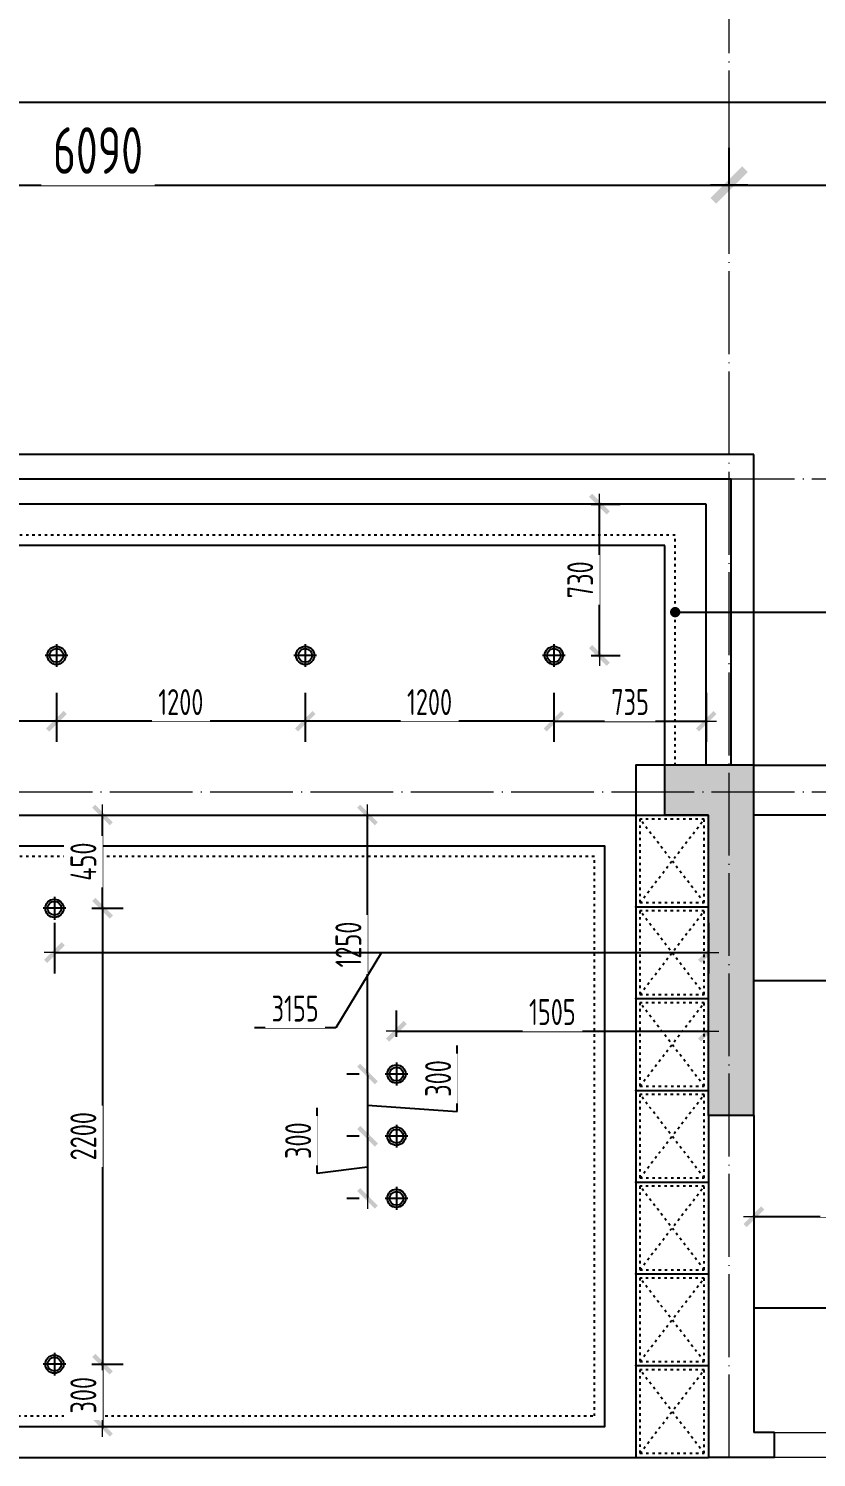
# Model space of a CAD drawing. Header units: inches. Extents: x -50945 to 250244, y -404780 to 18493.
# Drawn here: x 170987 to 174789, y -325130 to -318235 of the extents above; entities that cross this region are included whole.
import ezdxf

# ---------------------------------------------------------------- set-up
doc = ezdxf.new("R2010")
doc.units = ezdxf.units.IN
doc.header["$MEASUREMENT"] = 0
doc.linetypes.add('ACAD_ISO03W100', pattern=[30, 12, -18])
doc.linetypes.add('DOTE', pattern=[2.42, 2, -0.2, 0.02, -0.2])
for name, color, linetype in [('D-ARCHI', 250, 'Continuous'), ('EVH 立面填充', 8, 'Continuous'), ('IBS-003-建筑窗框', 3, 'Continuous'), ('IBS-182-原建筑非承重墙', 150, 'Continuous'), ('IBS-200-原建筑承重墙柱', 200, 'Continuous'), ('IBS-63-原建筑窗', 63, 'Continuous'), ('IDS-040-固定高家具', 40, 'Continuous'), ('IRC-2-天花灯具', 2, 'Continuous'), ('IRC-30-天花轮廓线', 30, 'Continuous'), ('外标注', 50, 'Continuous')]:
    doc.layers.add(name, color=color, linetype=linetype)
doc.layers.add('天棚材质标注', color=2, linetype='Continuous', lineweight=5)
doc.layers.add('门', color=65, linetype='Continuous', lineweight=13)
doc.styles.add('HBA-DIMT', font='ARCHS.SHX', dxfattribs={"width": 0.8})
doc.dimstyles.new('HBA_40', dxfattribs={"dimscale": 50, "dimtxt": 2.5, "dimasz": 0.1, "dimexe": 2, "dimexo": 2.5, "dimgap": 0.6, "dimtad": 1, "dimdec": 0, "dimrnd": 5, "dimzin": 0, "dimtxsty": 'HBA-DIMT', "dimblk": 'HBA_DIMENSION_TICK', "dimblk1": 'HBA_DIMENSION_TICK', "dimblk2": 'HBA_DIMENSION_TICK', "dimcen": 0.125, "dimclrd": 44, "dimclre": 44, "dimclrt": 2, "dimadec": 0, "dimazin": 0, "dimtfac": 1, "dimtdec": 0, "dimtix": 1, "dimtmove": 1, "dimatfit": 3, "dimldrblk": 'HBA_Leader_Dot', "dimfxl": 0, "dimtvp": 1, "dimtfill": 1, "dimtolj": 1, "dimtzin": 0, "dimarcsym": 0})

# ---------------------------------------------------------------- blocks, each defined once
blk = doc.blocks.new('HBA_DIMENSION_TICK')
at = {"color": 0, "linetype": 'ByBlock'}
for p, q in [((-10, 0), (0, 0)), ((0, 0), (10, 0))]:
    blk.add_line(p, q, dxfattribs=at)
at = {"color": 50, "linetype": 'ByBlock'}
blk.add_solid([(-10, -7), (-7, -10), (7, 10), (10, 7)], dxfattribs=at)
blk = doc.blocks.new('*D645')
at = {"layer": 'Defpoints', "color": 0, "transparency": 16777216}
for p in [(174367.1, -318990.2), (168277.1, -319214.7), (174367.1, -319214.7)]:
    blk.add_point(p, dxfattribs=at)
at = {"layer": '外标注', "color": 44, "lineweight": -2, "transparency": 16777216}
for p, q in [((168277.1, -318990.2), (168277.1, -318810.2)), ((174367.1, -318990.2), (174367.1, -318810.2)), ((168286.1, -318990.2), (174358.1, -318990.2))]:
    blk.add_line(p, q, dxfattribs=at)
at = {"layer": '外标注', "color": 44, "lineweight": -2, "transparency": 16777216, "xscale": 9, "yscale": 9, "zscale": 9, "rotation": 180}
blk.add_blockref('HBA_DIMENSION_TICK', (168277.1, -318990.2), dxfattribs=at)
at = {"layer": '外标注', "color": 44, "lineweight": -2, "transparency": 16777216, "xscale": 9, "yscale": 9, "zscale": 9}
blk.add_blockref('HBA_DIMENSION_TICK', (174367.1, -318990.2), dxfattribs=at)
at = {"layer": '外标注', "color": 2, "transparency": 16777216, "insert": (171322.1, -318823.7), "char_height": 225, "attachment_point": 5, "style": 'HBA-DIMT', "bg_fill": 3, "box_fill_scale": 1.25, "bg_fill_color": 256, "bg_fill_true_color": 13158600, "bg_fill_transparency": 0}
blk.add_mtext('\\A1;6090', dxfattribs=at)
blk = doc.blocks.new('HBA_Leader_Dot')
at = {"color": 0, "linetype": 'ByBlock'}
blk.add_line((-5, 0), (-10, 0), dxfattribs=at)
at = {"color": 0, "linetype": 'ByBlock', "const_width": 5}
blk.add_lwpolyline([(-2.5, 0, 1), (2.5, 0, 1)], format="xyb", close=True, dxfattribs=at)
blk = doc.blocks.new('*D646')
at = {"layer": 'Defpoints', "color": 0, "transparency": 16777216}
for p in [(177187.1, -318990.2), (174367.1, -319214.7), (177187.1, -319214.7)]:
    blk.add_point(p, dxfattribs=at)
at = {"layer": '外标注', "color": 44, "lineweight": -2, "transparency": 16777216}
for p, q in [((174367.1, -318990.2), (174367.1, -318810.2)), ((177187.1, -318990.2), (177187.1, -318810.2)), ((174376.1, -318990.2), (177178.1, -318990.2))]:
    blk.add_line(p, q, dxfattribs=at)
at = {"layer": '外标注', "color": 44, "lineweight": -2, "transparency": 16777216, "xscale": 9, "yscale": 9, "zscale": 9, "rotation": 180}
blk.add_blockref('HBA_DIMENSION_TICK', (174367.1, -318990.2), dxfattribs=at)
at = {"layer": '外标注', "color": 44, "lineweight": -2, "transparency": 16777216, "xscale": 9, "yscale": 9, "zscale": 9}
blk.add_blockref('HBA_DIMENSION_TICK', (177187.1, -318990.2), dxfattribs=at)
at = {"layer": '外标注', "color": 2, "transparency": 16777216, "insert": (175777.1, -318823.7), "char_height": 225, "attachment_point": 5, "style": 'HBA-DIMT', "bg_fill": 3, "box_fill_scale": 1.25, "bg_fill_color": 256, "bg_fill_true_color": 13158600, "bg_fill_transparency": 0}
blk.add_mtext('\\A1;2820', dxfattribs=at)
blk = doc.blocks.new('*D647')
at = {"layer": 'Defpoints', "color": 0, "transparency": 16777216}
for p in [(177187.1, -318590.2), (162487.1, -318990.2), (177187.1, -318990.2)]:
    blk.add_point(p, dxfattribs=at)
at = {"layer": '外标注', "color": 44, "lineweight": -2, "transparency": 16777216}
for p, q in [((162487.1, -318765.2), (162487.1, -318410.2)), ((177187.1, -318765.2), (177187.1, -318410.2)), ((162496.1, -318590.2), (177178.1, -318590.2))]:
    blk.add_line(p, q, dxfattribs=at)
at = {"layer": '外标注', "color": 44, "lineweight": -2, "transparency": 16777216, "xscale": 9, "yscale": 9, "zscale": 9, "rotation": 180}
blk.add_blockref('HBA_DIMENSION_TICK', (162487.1, -318590.2), dxfattribs=at)
at = {"layer": '外标注', "color": 44, "lineweight": -2, "transparency": 16777216, "xscale": 9, "yscale": 9, "zscale": 9}
blk.add_blockref('HBA_DIMENSION_TICK', (177187.1, -318590.2), dxfattribs=at)
at = {"layer": '外标注', "color": 2, "transparency": 16777216, "insert": (169837.1, -318423.7), "char_height": 225, "attachment_point": 5, "style": 'HBA-DIMT', "bg_fill": 3, "box_fill_scale": 1.25, "bg_fill_color": 256, "bg_fill_true_color": 13158600, "bg_fill_transparency": 0}
blk.add_mtext('\\A1;14700', dxfattribs=at)
blk = doc.blocks.new('A$C2C253EB8')
at = {"layer": 'IRC-2-天花灯具', "color": 250}
for p, q in [((55, 0), (55, 110)), ((0, 55), (110, 55))]:
    blk.add_line(p, q, dxfattribs=at)
at = {"layer": 'IRC-2-天花灯具', "color": 2}
blk.add_ellipse((55, 55), major_axis=(44, 0), ratio=1, start_param=1.571461413961594, end_param=7.85464672114118, dxfattribs=at)
at = {"layer": 'IRC-2-天花灯具', "color": 251}
blk.add_ellipse((55, 55), major_axis=(33, 0), ratio=1, start_param=1.570667, end_param=7.853852, dxfattribs=at)
blk = doc.blocks.new('*D664')
at = {"layer": 'Defpoints', "color": 0, "transparency": 16777216}
for p in [(174487.1, -323875.2), (175377.3, -323875.2), (174487.1, -323969.2)]:
    blk.add_point(p, dxfattribs=at)
at = {"layer": '天棚材质标注', "color": 44, "lineweight": -2, "transparency": 16777216}
for p, q in [((175372.3, -323969.2), (174492.1, -323969.2)), ((174487.1, -324000.2), (174487.1, -324069.2)), ((175377.3, -324000.2), (175377.3, -324069.2))]:
    blk.add_line(p, q, dxfattribs=at)
at = {"layer": '天棚材质标注', "color": 44, "lineweight": -2, "transparency": 16777216, "xscale": 5, "yscale": 5, "zscale": 5, "rotation": 180}
blk.add_blockref('HBA_DIMENSION_TICK', (174487.1, -323969.2), dxfattribs=at)
at = {"layer": '天棚材质标注', "color": 44, "lineweight": -2, "transparency": 16777216, "xscale": 5, "yscale": 5, "zscale": 5}
blk.add_blockref('HBA_DIMENSION_TICK', (175377.3, -323969.2), dxfattribs=at)
at = {"layer": '天棚材质标注', "color": 2, "transparency": 16777216, "insert": (174932.2, -323876.7), "char_height": 125, "attachment_point": 5, "style": 'HBA-DIMT', "bg_fill": 3, "box_fill_scale": 1.25, "bg_fill_color": 256, "bg_fill_true_color": 13158600, "bg_fill_transparency": 0}
blk.add_mtext('\\A1;890', dxfattribs=at)
blk = doc.blocks.new('*D668')
at = {"layer": 'Defpoints', "color": 0, "transparency": 16777216}
for p in [(174267.1, -323073.6), (172762.1, -323225.4, 0), (174267.1, -323225.4)]:
    blk.add_point(p, dxfattribs=at)
at = {"layer": '天棚材质标注', "color": 44, "lineweight": -2, "transparency": 16777216}
for p, q in [((172762.1, -323100.4), (172762.1, -322973.6)), ((174267.1, -323100.4), (174267.1, -322973.6)), ((172767.1, -323073.6), (174262.1, -323073.6))]:
    blk.add_line(p, q, dxfattribs=at)
at = {"layer": '天棚材质标注', "color": 44, "lineweight": -2, "transparency": 16777216, "xscale": 5, "yscale": 5, "zscale": 5, "rotation": 180}
blk.add_blockref('HBA_DIMENSION_TICK', (172762.1, -323073.6), dxfattribs=at)
at = {"layer": '天棚材质标注', "color": 44, "lineweight": -2, "transparency": 16777216, "xscale": 5, "yscale": 5, "zscale": 5}
blk.add_blockref('HBA_DIMENSION_TICK', (174267.1, -323073.6), dxfattribs=at)
at = {"layer": '天棚材质标注', "color": 2, "transparency": 16777216, "insert": (173514.6, -322981.1), "char_height": 125, "attachment_point": 5, "style": 'HBA-DIMT', "bg_fill": 3, "box_fill_scale": 1.25, "bg_fill_color": 256, "bg_fill_true_color": 13158600, "bg_fill_transparency": 0}
blk.add_mtext('\\A1;1505', dxfattribs=at)
blk = doc.blocks.new('*D669')
at = {"layer": 'Defpoints', "color": 0, "transparency": 16777216}
for p in [(172707.1, -323280.4, 0), (172622.8, -323580.4), (172707.1, -323580.4, 0)]:
    blk.add_point(p, dxfattribs=at)
at = {"layer": '天棚材质标注', "color": 44, "lineweight": -2, "transparency": 16777216}
for p, q in [((173055.7, -323460.4), (173055.7, -323143.3)), ((172582.1, -323280.4), (172522.8, -323280.4)), ((172622.8, -323285.4), (172622.8, -323575.4)), ((172622.8, -323430.4), (173055.7, -323460.4)), ((172582.1, -323580.4), (172522.8, -323580.4))]:
    blk.add_line(p, q, dxfattribs=at)
at = {"layer": '天棚材质标注', "color": 44, "lineweight": -2, "transparency": 16777216, "xscale": 5, "yscale": 5, "zscale": 5}
for p, rotation in [((172622.8, -323280.4), 90), ((172622.8, -323580.4), 270)]:
    blk.add_blockref('HBA_DIMENSION_TICK', p, dxfattribs=dict(at, rotation=rotation))
at = {"layer": '天棚材质标注', "color": 2, "transparency": 16777216, "insert": (172963.2, -323301.8), "char_height": 125, "attachment_point": 5, "rotation": 90, "style": 'HBA-DIMT', "bg_fill": 3, "box_fill_scale": 1.25, "bg_fill_color": 256, "bg_fill_true_color": 13158600, "bg_fill_transparency": 0}
blk.add_mtext('\\A1;300', dxfattribs=at)
blk = doc.blocks.new('*D670')
at = {"layer": 'Defpoints', "color": 0, "transparency": 16777216}
for p in [(172707.1, -323580.4, 0), (172622.8, -323880.4), (172707.1, -323880.4, 0)]:
    blk.add_point(p, dxfattribs=at)
at = {"layer": '天棚材质标注', "color": 44, "lineweight": -2, "transparency": 16777216}
for p, q in [((172380.4, -323760.4), (172380.4, -323443.3)), ((172582.1, -323580.4), (172522.8, -323580.4)), ((172622.8, -323585.4), (172622.8, -323875.4)), ((172622.8, -323730.4), (172380.4, -323760.4)), ((172582.1, -323880.4), (172522.8, -323880.4))]:
    blk.add_line(p, q, dxfattribs=at)
at = {"layer": '天棚材质标注', "color": 44, "lineweight": -2, "transparency": 16777216, "xscale": 5, "yscale": 5, "zscale": 5}
for p, rotation in [((172622.8, -323580.4), 90), ((172622.8, -323880.4), 270)]:
    blk.add_blockref('HBA_DIMENSION_TICK', p, dxfattribs=dict(at, rotation=rotation))
at = {"layer": '天棚材质标注', "color": 2, "transparency": 16777216, "insert": (172287.9, -323601.8), "char_height": 125, "attachment_point": 5, "rotation": 90, "style": 'HBA-DIMT', "bg_fill": 3, "box_fill_scale": 1.25, "bg_fill_color": 256, "bg_fill_true_color": 13158600, "bg_fill_transparency": 0}
blk.add_mtext('\\A1;300', dxfattribs=at)
blk = doc.blocks.new('*D671')
at = {"layer": 'Defpoints', "color": 0, "transparency": 16777216}
for p in [(172622.8, -322030.4), (172622.8, -322030.4), (172707.1, -323280.4, 0)]:
    blk.add_point(p, dxfattribs=at)
at = {"layer": '天棚材质标注', "color": 44, "lineweight": -2, "transparency": 16777216}
for p, q in [((172497.8, -322030.4), (172522.8, -322030.4)), ((172622.8, -323275.4), (172622.8, -322035.4)), ((172582.1, -323280.4), (172522.8, -323280.4))]:
    blk.add_line(p, q, dxfattribs=at)
at = {"layer": '天棚材质标注', "color": 44, "lineweight": -2, "transparency": 16777216, "xscale": 5, "yscale": 5, "zscale": 5}
for p, rotation in [((172622.8, -322030.4), 90), ((172622.8, -323280.4), 270)]:
    blk.add_blockref('HBA_DIMENSION_TICK', p, dxfattribs=dict(at, rotation=rotation))
at = {"layer": '天棚材质标注', "color": 2, "transparency": 16777216, "insert": (172530.3, -322655.4), "char_height": 125, "attachment_point": 5, "rotation": 90, "style": 'HBA-DIMT', "bg_fill": 3, "box_fill_scale": 1.25, "bg_fill_color": 256, "bg_fill_true_color": 13158600, "bg_fill_transparency": 0}
blk.add_mtext('\\A1;1250', dxfattribs=at)
blk = doc.blocks.new('*D672')
at = {"layer": 'Defpoints', "color": 0, "transparency": 16777216}
for p in [(171167.1, -322030.4), (171344.2, -322030.4), (171167.1, -322480.4, 0)]:
    blk.add_point(p, dxfattribs=at)
at = {"layer": '天棚材质标注', "color": 44, "lineweight": -2, "transparency": 16777216}
for p, q in [((171292.1, -322030.4), (171444.2, -322030.4)), ((171344.2, -322475.4), (171344.2, -322035.4)), ((171292.1, -322480.4), (171444.2, -322480.4))]:
    blk.add_line(p, q, dxfattribs=at)
at = {"layer": '天棚材质标注', "color": 44, "lineweight": -2, "transparency": 16777216, "xscale": 5, "yscale": 5, "zscale": 5}
for p, rotation in [((171344.2, -322030.4), 90), ((171344.2, -322480.4), 270)]:
    blk.add_blockref('HBA_DIMENSION_TICK', p, dxfattribs=dict(at, rotation=rotation))
at = {"layer": '天棚材质标注', "color": 2, "transparency": 16777216, "insert": (171251.7, -322255.4), "char_height": 125, "attachment_point": 5, "rotation": 90, "style": 'HBA-DIMT', "bg_fill": 3, "box_fill_scale": 1.25, "bg_fill_color": 256, "bg_fill_true_color": 13158600, "bg_fill_transparency": 0}
blk.add_mtext('\\A1;450', dxfattribs=at)
blk = doc.blocks.new('*D673')
at = {"layer": 'Defpoints', "color": 0, "transparency": 16777216}
for p in [(171167.1, -322480.4, 0), (171167.1, -324680.4, 0), (171344.2, -324680.4)]:
    blk.add_point(p, dxfattribs=at)
at = {"layer": '天棚材质标注', "color": 44, "lineweight": -2, "transparency": 16777216}
for p, q in [((171292.1, -322480.4), (171444.2, -322480.4)), ((171344.2, -322485.4), (171344.2, -324675.4)), ((171292.1, -324680.4), (171444.2, -324680.4))]:
    blk.add_line(p, q, dxfattribs=at)
at = {"layer": '天棚材质标注', "color": 44, "lineweight": -2, "transparency": 16777216, "xscale": 5, "yscale": 5, "zscale": 5}
for p, rotation in [((171344.2, -322480.4), 90), ((171344.2, -324680.4), 270)]:
    blk.add_blockref('HBA_DIMENSION_TICK', p, dxfattribs=dict(at, rotation=rotation))
at = {"layer": '天棚材质标注', "color": 2, "transparency": 16777216, "insert": (171251.7, -323580.4), "char_height": 125, "attachment_point": 5, "rotation": 90, "style": 'HBA-DIMT', "bg_fill": 3, "box_fill_scale": 1.25, "bg_fill_color": 256, "bg_fill_true_color": 13158600, "bg_fill_transparency": 0}
blk.add_mtext('\\A1;2200', dxfattribs=at)
blk = doc.blocks.new('*D674')
at = {"layer": '天棚材质标注', "color": 44, "lineweight": -2, "transparency": 16777216}
for p, q in [((171292.1, -324680.4), (171444.2, -324680.4)), ((171344.2, -324675.4), (171344.2, -324670.4)), ((171344.2, -324680.4), (171344.2, -324980.4)), ((171219.2, -324980.4), (171244.2, -324980.4)), ((171344.2, -324985.4), (171344.2, -324990.4))]:
    blk.add_line(p, q, dxfattribs=at)
at = {"layer": '天棚材质标注', "color": 44, "lineweight": -2, "transparency": 16777216, "xscale": 5, "yscale": 5, "zscale": 5}
for p, rotation in [((171344.2, -324680.4), 270), ((171344.2, -324980.4), 90)]:
    blk.add_blockref('HBA_DIMENSION_TICK', p, dxfattribs=dict(at, rotation=rotation))
at = {"layer": '天棚材质标注', "color": 2, "transparency": 16777216, "insert": (171251.7, -324830.4), "char_height": 125, "attachment_point": 5, "rotation": 90, "style": 'HBA-DIMT', "bg_fill": 3, "box_fill_scale": 1.25, "bg_fill_color": 256, "bg_fill_true_color": 13158600, "bg_fill_transparency": 0}
blk.add_mtext('\\A1;300', dxfattribs=at)
at = {"layer": 'Defpoints', "color": 0, "transparency": 16777216}
for p in [(171167.1, -324680.4, 0), (171344.2, -324980.4), (171344.2, -324980.4)]:
    blk.add_point(p, dxfattribs=at)
blk = doc.blocks.new('*D675')
at = {"layer": 'Defpoints', "color": 0, "transparency": 16777216}
for p in [(171112.1, -322425.4, 0), (174267.1, -322425.4), (174267.1, -322694.4)]:
    blk.add_point(p, dxfattribs=at)
at = {"layer": '天棚材质标注', "color": 44, "lineweight": -2, "transparency": 16777216}
for p, q in [((171112.1, -322550.4), (171112.1, -322794.4)), ((174267.1, -322550.4), (174267.1, -322794.4)), ((171117.1, -322694.4), (174262.1, -322694.4)), ((172689.6, -322694.4), (172470.2, -323057)), ((172470.2, -323057), (172076.9, -323057))]:
    blk.add_line(p, q, dxfattribs=at)
at = {"layer": '天棚材质标注', "color": 44, "lineweight": -2, "transparency": 16777216, "xscale": 5, "yscale": 5, "zscale": 5, "rotation": 180}
blk.add_blockref('HBA_DIMENSION_TICK', (171112.1, -322694.4), dxfattribs=at)
at = {"layer": '天棚材质标注', "color": 44, "lineweight": -2, "transparency": 16777216, "xscale": 5, "yscale": 5, "zscale": 5}
blk.add_blockref('HBA_DIMENSION_TICK', (174267.1, -322694.4), dxfattribs=at)
at = {"layer": '天棚材质标注', "color": 2, "transparency": 16777216, "insert": (172273.5, -322964.5), "char_height": 125, "attachment_point": 5, "style": 'HBA-DIMT', "bg_fill": 3, "box_fill_scale": 1.25, "bg_fill_color": 256, "bg_fill_true_color": 13158600, "bg_fill_transparency": 0}
blk.add_mtext('\\A1;3155', dxfattribs=at)
blk = doc.blocks.new('*D681')
at = {"layer": 'Defpoints', "color": 0, "transparency": 16777216}
for p in [(173577.1, -320530.2), (173741.4, -320530.2), (173577.1, -321260.3)]:
    blk.add_point(p, dxfattribs=at)
at = {"layer": '天棚材质标注', "color": 44, "lineweight": -2, "transparency": 16777216}
for p, q in [((173702.1, -320530.2), (173841.4, -320530.2)), ((173741.4, -321255.3), (173741.4, -320535.2)), ((173702.1, -321260.3), (173841.4, -321260.3))]:
    blk.add_line(p, q, dxfattribs=at)
at = {"layer": '天棚材质标注', "color": 44, "lineweight": -2, "transparency": 16777216, "xscale": 5, "yscale": 5, "zscale": 5}
for p, rotation in [((173741.4, -320530.2), 90), ((173741.4, -321260.3), 270)]:
    blk.add_blockref('HBA_DIMENSION_TICK', p, dxfattribs=dict(at, rotation=rotation))
at = {"layer": '天棚材质标注', "color": 2, "transparency": 16777216, "insert": (173648.9, -320895.2), "char_height": 125, "attachment_point": 5, "rotation": 90, "style": 'HBA-DIMT', "bg_fill": 3, "box_fill_scale": 1.25, "bg_fill_color": 256, "bg_fill_true_color": 13158600, "bg_fill_transparency": 0}
blk.add_mtext('\\A1;730', dxfattribs=at)
blk = doc.blocks.new('*D682')
at = {"layer": 'Defpoints', "color": 0, "transparency": 16777216}
for p in [(173522.1, -321315.3), (174257.1, -321315.3), (174257.1, -321577.8)]:
    blk.add_point(p, dxfattribs=at)
at = {"layer": '天棚材质标注', "color": 44, "lineweight": -2, "transparency": 16777216}
for p, q in [((173522.1, -321440.3), (173522.1, -321677.8)), ((174257.1, -321440.3), (174257.1, -321677.8)), ((173527.1, -321577.8), (174252.1, -321577.8))]:
    blk.add_line(p, q, dxfattribs=at)
at = {"layer": '天棚材质标注', "color": 44, "lineweight": -2, "transparency": 16777216, "xscale": 5, "yscale": 5, "zscale": 5, "rotation": 180}
blk.add_blockref('HBA_DIMENSION_TICK', (173522.1, -321577.8), dxfattribs=at)
at = {"layer": '天棚材质标注', "color": 44, "lineweight": -2, "transparency": 16777216, "xscale": 5, "yscale": 5, "zscale": 5}
blk.add_blockref('HBA_DIMENSION_TICK', (174257.1, -321577.8), dxfattribs=at)
at = {"layer": '天棚材质标注', "color": 2, "transparency": 16777216, "insert": (173889.6, -321485.3), "char_height": 125, "attachment_point": 5, "style": 'HBA-DIMT', "bg_fill": 3, "box_fill_scale": 1.25, "bg_fill_color": 256, "bg_fill_true_color": 13158600, "bg_fill_transparency": 0}
blk.add_mtext('\\A1;735', dxfattribs=at)
blk = doc.blocks.new('*D683')
at = {"layer": 'Defpoints', "color": 0, "transparency": 16777216}
for p in [(172322.1, -321315.3), (173522.1, -321315.3), (172322.1, -321577.8)]:
    blk.add_point(p, dxfattribs=at)
at = {"layer": '天棚材质标注', "color": 44, "lineweight": -2, "transparency": 16777216}
for p, q in [((172322.1, -321440.3), (172322.1, -321677.8)), ((173522.1, -321440.3), (173522.1, -321677.8)), ((173517.1, -321577.8), (172327.1, -321577.8))]:
    blk.add_line(p, q, dxfattribs=at)
at = {"layer": '天棚材质标注', "color": 44, "lineweight": -2, "transparency": 16777216, "xscale": 5, "yscale": 5, "zscale": 5, "rotation": 180}
blk.add_blockref('HBA_DIMENSION_TICK', (172322.1, -321577.8), dxfattribs=at)
at = {"layer": '天棚材质标注', "color": 44, "lineweight": -2, "transparency": 16777216, "xscale": 5, "yscale": 5, "zscale": 5}
blk.add_blockref('HBA_DIMENSION_TICK', (173522.1, -321577.8), dxfattribs=at)
at = {"layer": '天棚材质标注', "color": 2, "transparency": 16777216, "insert": (172922.1, -321485.3), "char_height": 125, "attachment_point": 5, "style": 'HBA-DIMT', "bg_fill": 3, "box_fill_scale": 1.25, "bg_fill_color": 256, "bg_fill_true_color": 13158600, "bg_fill_transparency": 0}
blk.add_mtext('\\A1;1200', dxfattribs=at)
blk = doc.blocks.new('*D684')
at = {"layer": 'Defpoints', "color": 0, "transparency": 16777216}
for p in [(171122.1, -321315.3), (172322.1, -321315.3), (171122.1, -321577.8)]:
    blk.add_point(p, dxfattribs=at)
at = {"layer": '天棚材质标注', "color": 44, "lineweight": -2, "transparency": 16777216}
for p, q in [((171122.1, -321440.3), (171122.1, -321677.8)), ((172322.1, -321440.3), (172322.1, -321677.8)), ((172317.1, -321577.8), (171127.1, -321577.8))]:
    blk.add_line(p, q, dxfattribs=at)
at = {"layer": '天棚材质标注', "color": 44, "lineweight": -2, "transparency": 16777216, "xscale": 5, "yscale": 5, "zscale": 5, "rotation": 180}
blk.add_blockref('HBA_DIMENSION_TICK', (171122.1, -321577.8), dxfattribs=at)
at = {"layer": '天棚材质标注', "color": 44, "lineweight": -2, "transparency": 16777216, "xscale": 5, "yscale": 5, "zscale": 5}
blk.add_blockref('HBA_DIMENSION_TICK', (172322.1, -321577.8), dxfattribs=at)
at = {"layer": '天棚材质标注', "color": 2, "transparency": 16777216, "insert": (171722.1, -321485.3), "char_height": 125, "attachment_point": 5, "style": 'HBA-DIMT', "bg_fill": 3, "box_fill_scale": 1.25, "bg_fill_color": 256, "bg_fill_true_color": 13158600, "bg_fill_transparency": 0}
blk.add_mtext('\\A1;1200', dxfattribs=at)
blk = doc.blocks.new('*D685')
at = {"layer": 'Defpoints', "color": 0, "transparency": 16777216}
for p in [(169922.1, -321315.3), (171122.1, -321315.3), (169922.1, -321577.8)]:
    blk.add_point(p, dxfattribs=at)
at = {"layer": '天棚材质标注', "color": 44, "lineweight": -2, "transparency": 16777216}
for p, q in [((169922.1, -321440.3), (169922.1, -321677.8)), ((171122.1, -321440.3), (171122.1, -321677.8)), ((171117.1, -321577.8), (169927.1, -321577.8))]:
    blk.add_line(p, q, dxfattribs=at)
at = {"layer": '天棚材质标注', "color": 44, "lineweight": -2, "transparency": 16777216, "xscale": 5, "yscale": 5, "zscale": 5, "rotation": 180}
blk.add_blockref('HBA_DIMENSION_TICK', (169922.1, -321577.8), dxfattribs=at)
at = {"layer": '天棚材质标注', "color": 44, "lineweight": -2, "transparency": 16777216, "xscale": 5, "yscale": 5, "zscale": 5}
blk.add_blockref('HBA_DIMENSION_TICK', (171122.1, -321577.8), dxfattribs=at)
at = {"layer": '天棚材质标注', "color": 2, "transparency": 16777216, "insert": (170522.1, -321485.3), "char_height": 125, "attachment_point": 5, "style": 'HBA-DIMT', "bg_fill": 3, "box_fill_scale": 1.25, "bg_fill_color": 256, "bg_fill_true_color": 13158600, "bg_fill_transparency": 0}
blk.add_mtext('\\A1;1200', dxfattribs=at)

msp = doc.modelspace()

# ---------------------------------------------------------------- hatches: boundary and pattern name
at = {"layer": 'EVH 立面填充'}
h = msp.add_hatch(color=256, dxfattribs=at)
h.dxf.hatch_style = 1
h.paths.add_polyline_path([(174267.07, -322030.4), (174267.07, -323480.4), (174487.07, -323480.4), (174487.07, -321790.4), (174057.07, -321790.4), (174057.07, -322030.4)])

# ---------------------------------------------------------------- linework, layer by layer
for p in [(173917.07, -322473.26), (173917.07, -322916.11), (173917.07, -323358.97), (173917.07, -323801.83), (173917.07, -324244.69), (173917.07, -324687.54)]:
    msp.add_point(p)
at = {"layer": 'D-ARCHI', "color": 251, "linetype": 'DOTE', "lineweight": 5, "ltscale": 200}
for p, q in [((180007.07, -320410.16), (159679.81, -320410.16)), ((180007.07, -321920.4), (159667.07, -321920.4))]:
    msp.add_line(p, q, dxfattribs=at)
at = {"layer": 'IBS-003-建筑窗框', "color": 251, "ltscale": 10}
for p, q in [((174487.07, -320290.16), (168947.07, -320290.16)), ((174487.07, -321790.4), (174487.07, -320290.16)), ((174257.07, -320530.16), (169187.07, -320530.16)), ((174257.07, -321790.4), (174257.07, -320530.16)), ((174057.07, -320730.16), (169387.07, -320730.16)), ((174057.07, -321790.4), (174057.07, -320730.16))]:
    msp.add_line(p, q, dxfattribs=at)
at = {"layer": 'IBS-182-原建筑非承重墙'}
for p, q in [((174487.07, -321790.4), (174837.07, -321790.4)), ((174837.07, -322030.4), (174487.07, -322030.4)), ((174267.07, -323480.4), (174267.07, -325130.4)), ((174487.07, -323480.4), (174487.07, -325010.4)), ((174587.07, -325010.4), (174487.07, -325010.4)), ((174587.07, -325130.4), (174587.07, -325010.4)), ((174587.07, -325130.4), (174267.07, -325130.4))]:
    msp.add_line(p, q, dxfattribs=at)
msp.add_lwpolyline([(173917.07, -322030.4), (174057.07, -322030.4), (174057.07, -321790.4), (173917.07, -321790.4)], close=True, dxfattribs=at)
at = {"layer": 'IBS-200-原建筑承重墙柱', "ltscale": 0.02}
for p, q in [((174057.07, -322030.4), (174057.07, -321790.4)), ((174487.07, -321790.4), (174057.07, -321790.4)), ((174487.07, -323480.4), (174487.07, -321790.4)), ((174267.07, -322030.4), (174057.07, -322030.4)), ((174267.07, -323480.4), (174267.07, -322030.4)), ((174487.07, -323480.4), (174267.07, -323480.4))]:
    msp.add_line(p, q, dxfattribs=at)
at = {"layer": 'IBS-63-原建筑窗'}
for p, q in [((174377.07, -320410.16), (169067.07, -320410.16)), ((174377.07, -321790.4), (174377.07, -320410.16))]:
    msp.add_line(p, q, dxfattribs=at)
at = {"layer": 'IDS-040-固定高家具'}
for p, q in [((173917.07, -322030.4), (173917.07, -325130.4)), ((173917.07, -322030.4), (174267.07, -322030.4)), ((173917.07, -322473.26), (174267.07, -322473.26)), ((173917.07, -322916.11), (174267.07, -322916.11)), ((173917.07, -323358.97), (174267.07, -323358.97)), ((173917.07, -323801.83), (174267.07, -323801.83)), ((173917.07, -324244.69), (174267.07, -324244.69)), ((173917.07, -324687.54), (174267.07, -324687.54)), ((173917.07, -325130.4), (174267.07, -325130.4))]:
    msp.add_line(p, q, dxfattribs=at)
at = {"layer": 'IDS-040-固定高家具', "linetype": 'ACAD_ISO03W100'}
for p, q in [((173937.07, -322453.26), (174247.07, -322050.4)), ((174247.07, -322453.26), (173937.07, -322050.4)), ((173937.07, -322896.11), (174247.07, -322493.26)), ((174247.07, -322896.11), (173937.07, -322493.26)), ((173937.07, -323338.97), (174247.07, -322936.11)), ((174247.07, -323338.97), (173937.07, -322936.11)), ((173937.07, -323781.83), (174247.07, -323378.97)), ((174247.07, -323781.83), (173937.07, -323378.97)), ((173937.07, -324224.69), (174247.07, -323821.83)), ((174247.07, -324224.69), (173937.07, -323821.83)), ((173937.07, -324667.54), (174247.07, -324264.69)), ((174247.07, -324667.54), (173937.07, -324264.69)), ((173937.07, -325110.4), (174247.07, -324707.54)), ((174247.07, -325110.4), (173937.07, -324707.54))]:
    msp.add_line(p, q, dxfattribs=at)
for points in [[(173937.07, -322453.26), (174247.07, -322453.26), (174247.07, -322050.4), (173937.07, -322050.4)], [(173937.07, -322896.11), (174247.07, -322896.11), (174247.07, -322493.26), (173937.07, -322493.26)], [(173937.07, -323338.97), (174247.07, -323338.97), (174247.07, -322936.11), (173937.07, -322936.11)], [(173937.07, -323781.83), (174247.07, -323781.83), (174247.07, -323378.97), (173937.07, -323378.97)], [(173937.07, -324224.69), (174247.07, -324224.69), (174247.07, -323821.83), (173937.07, -323821.83)], [(173937.07, -324667.54), (174247.07, -324667.54), (174247.07, -324264.69), (173937.07, -324264.69)], [(173937.07, -325110.4), (174247.07, -325110.4), (174247.07, -324707.54), (173937.07, -324707.54)]]:
    msp.add_lwpolyline(points, close=True, dxfattribs=at)
at = {"layer": 'IRC-2-天花灯具', "linetype": 'ACAD_ISO03W100'}
for p, q in [((174107.07, -320680.16), (169337.07, -320680.16)), ((174107.07, -321790.4), (174107.07, -320680.16))]:
    msp.add_line(p, q, dxfattribs=at)
msp.add_lwpolyline([(168747.07, -324930.4), (173717.07, -324930.4), (173717.07, -322230.4), (168747.07, -322230.4)], close=True, dxfattribs=at)
at = {"layer": 'IRC-30-天花轮廓线'}
for p, q in [((169307.07, -322030.4), (173917.07, -322030.4)), ((177067.07, -322830.4), (174487.07, -322830.4)), ((177067.07, -324410.4), (174487.07, -324410.4)), ((168547.07, -325130.4), (173917.07, -325130.4))]:
    msp.add_line(p, q, dxfattribs=at)
msp.add_lwpolyline([(168697.07, -324980.4), (173767.07, -324980.4), (173767.07, -322180.4), (168697.07, -322180.4)], close=True, dxfattribs=at)
at = {"layer": '门', "color": 8, "lineweight": 5}
msp.add_lwpolyline([(174587.07, -325010.4), (175467.07, -325010.4), (175467.07, -325130.4), (174587.07, -325130.4)], close=True, dxfattribs=at)

# ---------------------------------------------------------------- block references
at = {"layer": 'IRC-2-天花灯具', "rotation": 180}
for p in [(171177.07, -321205.28), (172377.07, -321205.28), (173577.07, -321205.28), (171167.06, -322425.4, 0), (172817.07, -323225.4, 0), (172817.07, -323525.4, 0), (172817.07, -323825.4, 0), (171167.06, -324625.4, 0)]:
    msp.add_blockref('A$C2C253EB8', p, dxfattribs=at)

# ---------------------------------------------------------------- dimensions: what is measured, and where the dimension line sits
at = {"layer": '外标注'}
dim = msp.add_linear_dim(base=(174367.07, -318990.16), p1=(168277.07, -319214.74), p2=(174367.07, -319214.74), dimstyle='HBA_40', override={"dimscale": 90, "dimfxl": 200, "dimfxlon": 1}, dxfattribs=at)
dim.commit()
dim.dimension.update_dxf_attribs({"geometry": '*D645', "text_midpoint": (171322.07, -318823.66)})

# ---------------------------------------------------------------- leaders
at = {"layer": '天棚材质标注', "color": 6}
msp.add_leader([(174107.07, -321051.45), (185219.6, -321051.45)], dimstyle='HBA_40', override={"dimgap": 0.6, "dimtad": 0}, dxfattribs=at)

# ---------------------------------------------------------------- next in the draw order: dimensions: what is measured, and where the dimension line sits
at = {"layer": '外标注'}
dim = msp.add_linear_dim(base=(177187.07, -318990.16), p1=(174367.07, -319214.74), p2=(177187.07, -319214.74), dimstyle='HBA_40', override={"dimscale": 90, "dimfxl": 200, "dimfxlon": 1}, dxfattribs=at)
dim.commit()
dim.dimension.update_dxf_attribs({"geometry": '*D646', "text_midpoint": (175777.07, -318823.66)})
at = {"layer": '天棚材质标注', "color": 6}
for base, p1, p2, picture, middle in [((173741.36, -320530.16), (173577.07, -321260.28), (173577.07, -320530.16), '*D681', (173648.86, -320895.22)), ((171344.23, -322030.4), (171167.07, -322480.4, 0), (171167.07, -322030.4), '*D672', (171251.73, -322255.4))]:
    dim = msp.add_linear_dim(base=base, p1=p1, p2=p2, angle=90, dimstyle='HBA_40', dxfattribs=at)
    dim.commit()
    dim.dimension.update_dxf_attribs({"geometry": picture, "text_midpoint": middle})
for base, p1, p2, picture, middle in [((174267.07, -323073.55), (172762.07, -323225.4, 0), (174267.07, -323225.4), '*D668', (173514.57, -322981.05)), ((174487.07, -323969.21), (175377.32, -323875.24), (174487.07, -323875.24), '*D664', (174932.2, -323876.71))]:
    dim = msp.add_linear_dim(base=base, p1=p1, p2=p2, dimstyle='HBA_40', dxfattribs=at)
    dim.commit()
    dim.dimension.update_dxf_attribs({"geometry": picture, "text_midpoint": middle})

# ---------------------------------------------------------------- next in the draw order: dimensions: what is measured, and where the dimension line sits
at = {"layer": '外标注'}
dim = msp.add_linear_dim(base=(177187.07, -318590.16), p1=(162487.07, -318990.16), p2=(177187.07, -318990.16), dimstyle='HBA_40', override={"dimscale": 90, "dimfxl": 200, "dimfxlon": 1}, dxfattribs=at)
dim.commit()
dim.dimension.update_dxf_attribs({"geometry": '*D647', "text_midpoint": (169837.07, -318423.66)})
at = {"layer": '天棚材质标注', "color": 6}
dim = msp.add_linear_dim(base=(174257.07, -321577.83), p1=(173522.07, -321315.28), p2=(174257.07, -321315.28), dimstyle='HBA_40', dxfattribs=at)
dim.commit()
dim.dimension.update_dxf_attribs({"geometry": '*D682', "text_midpoint": (173889.57, -321485.33)})
dim = msp.add_linear_dim(base=(171344.23, -324680.4), p1=(171167.07, -322480.4, 0), p2=(171167.07, -324680.4, 0), angle=90, dimstyle='HBA_40', dxfattribs=at)
dim.commit()
dim.dimension.update_dxf_attribs({"geometry": '*D673', "text_midpoint": (171251.73, -323580.4)})
dim = msp.add_linear_dim(base=(172622.8, -323580.4), p1=(172707.07, -323280.4, 0), p2=(172707.07, -323580.4, 0), angle=90, dimstyle='HBA_40', dxfattribs=at)
dim.commit()
dim.dimension.update_dxf_attribs({"geometry": '*D669', "text_midpoint": (173055.71, -323430.4), "dimtype": 160})

# ---------------------------------------------------------------- next in the draw order: linework, layer by layer
at = {"layer": 'D-ARCHI', "color": 251, "linetype": 'DOTE', "lineweight": 5, "ltscale": 200}
msp.add_line((174367.07, -325130.4), (174367.07, -317590.16), dxfattribs=at)

# ---------------------------------------------------------------- next in the draw order: dimensions: what is measured, and where the dimension line sits
at = {"layer": '天棚材质标注', "color": 6}
dim = msp.add_linear_dim(base=(172322.07, -321577.83), p1=(173522.07, -321315.28), p2=(172322.07, -321315.28), dimstyle='HBA_40', dxfattribs=at)
dim.commit()
dim.dimension.update_dxf_attribs({"geometry": '*D683', "text_midpoint": (172922.07, -321485.33)})
for base, p1, p2, picture, middle in [((172622.8, -322030.4), (172707.07, -323280.4, 0), (172622.8, -322030.4), '*D671', (172530.3, -322655.4)), ((171344.23, -324980.4), (171167.07, -324680.4, 0), (171344.23, -324980.4), '*D674', (171251.73, -324830.4))]:
    dim = msp.add_linear_dim(base=base, p1=p1, p2=p2, angle=90, dimstyle='HBA_40', dxfattribs=at)
    dim.commit()
    dim.dimension.update_dxf_attribs({"geometry": picture, "text_midpoint": middle})
dim = msp.add_linear_dim(base=(172622.8, -323880.4), p1=(172707.07, -323580.4, 0), p2=(172707.07, -323880.4, 0), angle=90, dimstyle='HBA_40', dxfattribs=at)
dim.commit()
dim.dimension.update_dxf_attribs({"geometry": '*D670', "text_midpoint": (172380.38, -323730.4), "dimtype": 160})

# ---------------------------------------------------------------- next in the draw order: dimensions: what is measured, and where the dimension line sits
dim = msp.add_linear_dim(base=(171122.07, -321577.83), p1=(172322.07, -321315.28), p2=(171122.07, -321315.28), dimstyle='HBA_40', dxfattribs=at)
dim.commit()
dim.dimension.update_dxf_attribs({"geometry": '*D684', "text_midpoint": (171722.07, -321485.33)})
dim = msp.add_linear_dim(base=(174267.07, -322694.42), p1=(171112.07, -322425.4, 0), p2=(174267.07, -322425.4), dimstyle='HBA_40', dxfattribs=at)
dim.commit()
dim.dimension.update_dxf_attribs({"geometry": '*D675', "text_midpoint": (172440.2, -323056.99), "dimtype": 160})

# ---------------------------------------------------------------- next in the draw order: dimensions: what is measured, and where the dimension line sits
dim = msp.add_linear_dim(base=(169922.07, -321577.83), p1=(171122.07, -321315.28), p2=(169922.07, -321315.28), dimstyle='HBA_40', dxfattribs=at)
dim.commit()
dim.dimension.update_dxf_attribs({"geometry": '*D685', "text_midpoint": (170522.07, -321485.33)})

doc.saveas('drawing.dxf')
